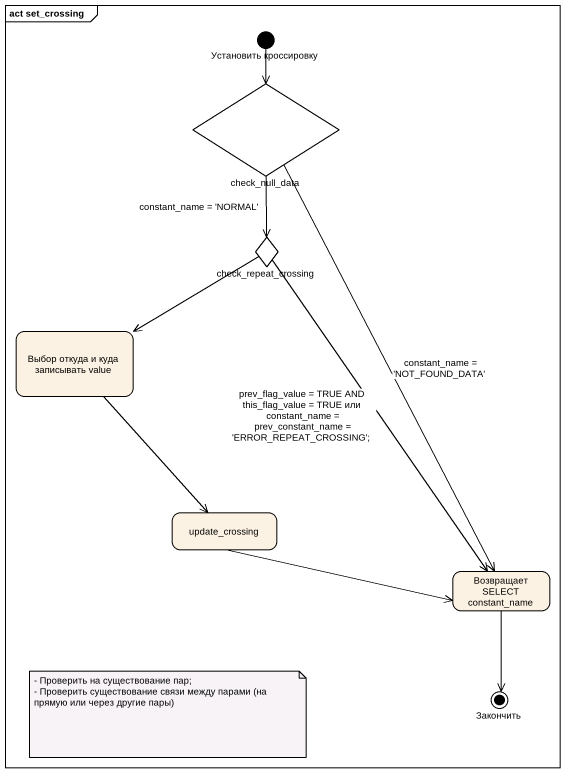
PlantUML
@startuml
mainframe act set_crossing
hide empty description
state "Установить кроссировку" as Установить_кроссировку <<start>>
state check_null_data <<choice>>
state check_repeat_crossing <<choice>>
state "Выбор откуда и куда записывать value" as Выбор_откуда_и_куда
state update_crossing
state "Возвращает SELECT constant_name" as Возвращает_SELECT_constant
state Закончить <<end>>
Установить_кроссировку --> check_null_data
check_null_data --> check_repeat_crossing : constant_name = 'NORMAL'
check_null_data --> Возвращает_SELECT_constant : constant_name = 'NOT_FOUND_DATA'
check_repeat_crossing -left-> Выбор_откуда_и_куда
check_repeat_crossing --> Возвращает_SELECT_constant : prev_flag_value = TRUE AND this_flag_value = TRUE или constant_name = prev_constant_name = 'ERROR_REPEAT_CROSSING';
Выбор_откуда_и_куда --> update_crossing
update_crossing -right-> Возвращает_SELECT_constant
Возвращает_SELECT_constant --> Закончить
note as N1
  - Проверить на существование пар;
  - Проверить существование связи между парами (на прямую или через другие пары)
end note
@enduml
